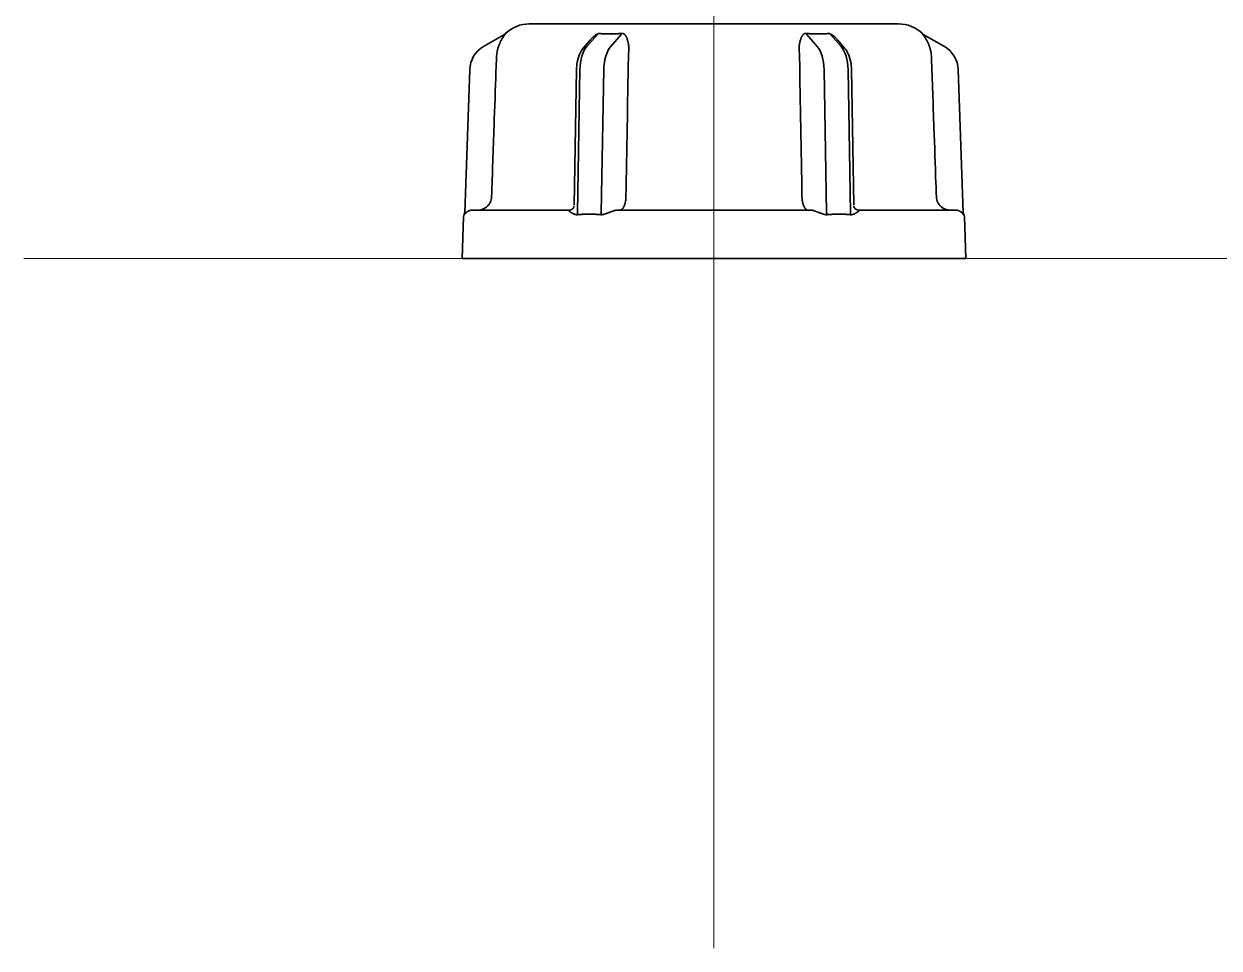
# Model space of a CAD drawing. Extents: x 5997 to 10491, y -672 to 3388.
# Drawn here: x 8604.7 to 8691.3, y 2312.1 to 2379.1 of the extents above; entities that cross this region are included whole.
import ezdxf

# ---------------------------------------------------------------- set-up
doc = ezdxf.new("R2010")
doc.units = 0
doc.header["$LTSCALE"] = 5
doc.layers.get('0').update_dxf_attribs({"linetype": 'CONTINUOUS', "lineweight": 0})
doc.layers.add('1', color=7, linetype='CONTINUOUS', true_color=0xffffff)

msp = doc.modelspace()

# ---------------------------------------------------------------- linework, layer by layer
at = {"color": 4}
for p, q in [((8654.673, 2412.126), (8654.673, 2312.126)), ((8604.673, 2362.126), (8704.673, 2362.126))]:
    msp.add_line(p, q, dxfattribs=at)
at = {"layer": '1', "color": 7, "linetype": 'Continuous', "lineweight": 35}
for p, q in [((8641.293, 2379.126), (8668.052, 2379.126)), ((8639.505, 2378.364), (8637.975, 2377.48)), ((8639.527, 2378.396), (8639.58, 2378.424)), ((8645.458, 2377.48), (8646.223, 2378.364)), ((8647.955, 2378.364), (8647.19, 2377.48)), ((8661.391, 2378.364), (8662.156, 2377.48)), ((8663.888, 2377.48), (8663.123, 2378.364)), ((8669.766, 2378.424), (8669.818, 2378.396)), ((8671.371, 2377.48), (8669.84, 2378.364)), ((8645.727, 2377.978), (8645.205, 2377.375)), ((8663.619, 2377.978), (8664.141, 2377.375)), ((8636.976, 2375.818), (8636.614, 2365.448)), ((8644.708, 2375.809), (8644.537, 2365.98)), ((8644.958, 2375.818), (8644.777, 2365.448)), ((8646.509, 2365.448), (8646.69, 2375.818)), ((8662.836, 2365.448), (8662.655, 2375.818)), ((8664.387, 2375.818), (8664.568, 2365.448)), ((8664.637, 2375.809), (8664.809, 2365.98)), ((8672.732, 2365.448), (8672.37, 2375.818)), ((8636.528, 2365.144), (8636.423, 2362.126)), ((8636.584, 2365.296), (8636.572, 2365.332)), ((8637.142, 2365.626), (8644.175, 2365.626)), ((8647.639, 2365.626), (8661.706, 2365.626)), ((8665.17, 2365.626), (8672.204, 2365.626)), ((8672.773, 2365.332), (8672.762, 2365.296)), ((8672.923, 2362.126), (8672.817, 2365.144)), ((8636.423, 2362.126), (8654.673, 2362.126)), ((8654.673, 2362.126), (8672.923, 2362.126))]:
    msp.add_line(p, q, dxfattribs=at)
for centre, radius, start, end in [((8641.293, 2376.626), 2.5, 90, 133.58391), ((8668.052, 2376.626), 2.5, 46.33055, 90), ((8638.975, 2375.748), 2, 120, 178), ((8670.371, 2375.748), 2, 2, 60), ((8637.028, 2365.126), 0.5, 155.77647, 178), ((8672.318, 2365.126), 0.5, 2, 24.23094)]:
    msp.add_arc(centre, radius, start, end, dxfattribs=at)
for centre, major_axis, ratio, start_param, end_param in [((8639.255, 2378.797), (0.25, -0.433), 0.982349, 0, 0.241128), ((8646.098, 2378.798), (-0.06, -0.497), 0.631469, 0.592654, 0.833485), ((8647.83, 2378.797), (0.05, -0.498), 0.350879, 0.480716, 0.72184), ((8670.09, 2378.797), (0.25, 0.433), 0.982349, 2.900465, 3.141593), ((8645.958, 2375.748), (0, -2), 0.5, 3.665191, 4.677482), ((8647.69, 2375.748), (0, 2), 0.5, 0.523599, 1.53589), ((8636.117, 2365.538), (0.5, -0.017), 1, 5.892448, 6.302148), ((8673.229, 2365.538), (-0.5, -0.017), 1, 6.264223, 6.674123)]:
    msp.add_ellipse(centre, major_axis=major_axis, ratio=ratio, start_param=start_param, end_param=end_param, dxfattribs=at)
at = {"layer": '1', "color": 7, "linetype": 'Continuous', "lineweight": 35, "extrusion": (0, 0, -1)}
for centre, major_axis, ratio, start_param, end_param in [((8661.516, 2378.797), (-0.05, -0.498), 0.350879, 0.480716, 0.72184), ((8663.248, 2378.798), (0.06, -0.497), 0.631469, 0.592654, 0.833485), ((8661.656, 2375.748), (0, 2), 0.5, 0.523599, 1.53589), ((8663.388, 2375.748), (0, -2), 0.5, 3.665191, 4.677482)]:
    msp.add_ellipse(centre, major_axis=major_axis, ratio=ratio, start_param=start_param, end_param=end_param, dxfattribs=at)
at = {"layer": '1', "color": 7, "linetype": 'Continuous', "lineweight": 35}
for points, knots in [([(8639.598, 2378.425), (8639.594, 2378.42), (8639.59, 2378.415), (8639.58, 2378.402), (8639.574, 2378.395), (8639.562, 2378.38), (8639.555, 2378.372), (8639.541, 2378.355), (8639.533, 2378.346), (8639.51, 2378.317), (8639.494, 2378.297), (8639.461, 2378.254), (8639.444, 2378.232), (8639.41, 2378.185), (8639.393, 2378.161), (8639.36, 2378.111), (8639.343, 2378.086), (8639.295, 2378.007), (8639.263, 2377.953), (8639.203, 2377.838), (8639.174, 2377.778), (8639.133, 2377.683), (8639.119, 2377.651), (8639.094, 2377.586), (8639.082, 2377.553), (8639.047, 2377.452), (8639.026, 2377.384), (8638.998, 2377.277), (8638.989, 2377.241), (8638.972, 2377.169), (8638.964, 2377.132), (8638.957, 2377.095)], [0, 0, 0, 0, 0.03125, 0.03125, 0.0625, 0.0625, 0.09375, 0.09375, 0.125, 0.125, 0.1875, 0.1875, 0.25, 0.25, 0.3125, 0.3125, 0.375, 0.375, 0.5, 0.5, 0.625, 0.625, 0.6875, 0.6875, 0.75, 0.75, 0.875, 0.875, 0.9375, 0.9375, 1, 1, 1, 1]), ([(8639.6, 2378.435), (8639.6, 2378.436), (8639.601, 2378.436), (8639.602, 2378.436), (8639.603, 2378.437), (8639.603, 2378.437), (8639.604, 2378.436), (8639.604, 2378.436), (8639.604, 2378.436), (8639.604, 2378.435), (8639.603, 2378.434), (8639.603, 2378.433), (8639.602, 2378.432), (8639.601, 2378.43), (8639.6, 2378.428), (8639.599, 2378.427), (8639.598, 2378.425), (8639.597, 2378.424)], [0, 0, 0, 0, 0.064705, 0.129409, 0.194181, 0.259085, 0.324187, 0.389554, 0.455249, 0.521337, 0.587879, 0.654936, 0.722569, 0.790837, 0.859794, 0.929498, 1, 1, 1, 1]), ([(8646.223, 2378.364), (8646.221, 2378.365), (8646.218, 2378.365), (8646.212, 2378.366), (8646.205, 2378.366), (8646.198, 2378.365), (8646.19, 2378.363), (8646.182, 2378.361), (8646.173, 2378.358), (8646.164, 2378.355), (8646.154, 2378.351), (8646.144, 2378.346), (8646.133, 2378.34), (8646.122, 2378.334), (8646.11, 2378.327), (8646.097, 2378.32), (8646.085, 2378.311), (8646.071, 2378.302), (8646.057, 2378.292), (8646.043, 2378.282), (8646.028, 2378.271), (8646.013, 2378.259), (8645.997, 2378.246), (8645.981, 2378.233), (8645.965, 2378.218), (8645.948, 2378.203), (8645.931, 2378.189), (8645.914, 2378.172), (8645.893, 2378.153), (8645.866, 2378.126), (8645.833, 2378.093), (8645.794, 2378.052), (8645.758, 2378.013), (8645.735, 2377.987), (8645.727, 2377.978)], [0, 0, 0, 0, 0.011196, 0.022245, 0.033363, 0.044763, 0.056639, 0.069167, 0.082495, 0.096747, 0.112024, 0.128408, 0.145965, 0.164751, 0.184809, 0.206175, 0.22888, 0.252949, 0.278402, 0.305258, 0.333531, 0.363235, 0.394381, 0.426978, 0.461034, 0.496558, 0.533556, 0.565127, 0.611078, 0.67141, 0.746123, 0.835219, 0.938696, 1, 1, 1, 1]), ([(8646.405, 2378.424), (8646.415, 2378.424), (8646.434, 2378.422), (8646.463, 2378.42), (8646.493, 2378.417), (8646.522, 2378.415), (8646.551, 2378.413), (8646.581, 2378.411), (8646.611, 2378.41), (8646.64, 2378.408), (8646.67, 2378.406), (8646.7, 2378.405), (8646.73, 2378.404), (8646.761, 2378.402), (8646.791, 2378.401), (8646.821, 2378.4), (8646.852, 2378.399), (8646.883, 2378.398), (8646.913, 2378.398), (8646.944, 2378.397), (8646.975, 2378.397), (8647.006, 2378.396), (8647.037, 2378.396), (8647.069, 2378.396), (8647.1, 2378.396), (8647.132, 2378.396), (8647.163, 2378.396), (8647.195, 2378.396), (8647.227, 2378.397), (8647.258, 2378.397), (8647.29, 2378.398), (8647.322, 2378.398), (8647.355, 2378.399), (8647.387, 2378.4), (8647.419, 2378.401), (8647.452, 2378.402), (8647.484, 2378.404), (8647.517, 2378.405), (8647.549, 2378.406), (8647.582, 2378.408), (8647.615, 2378.41), (8647.648, 2378.411), (8647.681, 2378.413), (8647.714, 2378.415), (8647.747, 2378.417), (8647.78, 2378.42), (8647.814, 2378.422), (8647.836, 2378.424), (8647.847, 2378.424)], [0, 0, 0, 0, 0.021779, 0.043552, 0.06532, 0.087084, 0.108843, 0.130598, 0.152348, 0.174095, 0.195838, 0.217578, 0.239315, 0.261049, 0.28278, 0.304509, 0.326236, 0.34796, 0.369683, 0.391405, 0.413126, 0.434845, 0.456564, 0.478282, 0.5, 0.521718, 0.543436, 0.565155, 0.586874, 0.608595, 0.630317, 0.65204, 0.673764, 0.695491, 0.71722, 0.738951, 0.760685, 0.782422, 0.804162, 0.825905, 0.847652, 0.869402, 0.891157, 0.912916, 0.93468, 0.956448, 0.978221, 1, 1, 1, 1]), ([(8647.983, 2378.435), (8647.986, 2378.436), (8647.991, 2378.436), (8647.999, 2378.436), (8648.007, 2378.437), (8648.014, 2378.437), (8648.022, 2378.436), (8648.03, 2378.436), (8648.037, 2378.436), (8648.045, 2378.435), (8648.052, 2378.434), (8648.059, 2378.433), (8648.067, 2378.432), (8648.074, 2378.43), (8648.081, 2378.428), (8648.088, 2378.427), (8648.093, 2378.425), (8648.095, 2378.424)], [0, 0, 0, 0, 0.064703, 0.129406, 0.194175, 0.259078, 0.32418, 0.389546, 0.455241, 0.521329, 0.587871, 0.654929, 0.722563, 0.790832, 0.859791, 0.929496, 1, 1, 1, 1]), ([(8648.095, 2378.424), (8648.097, 2378.424), (8648.101, 2378.422), (8648.108, 2378.42), (8648.114, 2378.418), (8648.12, 2378.415), (8648.126, 2378.412), (8648.132, 2378.409), (8648.138, 2378.406), (8648.145, 2378.402), (8648.151, 2378.398), (8648.157, 2378.394), (8648.163, 2378.39), (8648.169, 2378.386), (8648.175, 2378.381), (8648.181, 2378.376), (8648.187, 2378.371), (8648.194, 2378.366), (8648.2, 2378.36), (8648.206, 2378.354), (8648.212, 2378.348), (8648.218, 2378.342), (8648.224, 2378.335), (8648.237, 2378.321), (8648.255, 2378.299), (8648.277, 2378.268), (8648.298, 2378.234), (8648.322, 2378.189), (8648.349, 2378.13), (8648.377, 2378.055), (8648.405, 2377.971), (8648.424, 2377.899), (8648.438, 2377.845), (8648.446, 2377.812), (8648.454, 2377.778), (8648.461, 2377.745), (8648.467, 2377.711), (8648.473, 2377.677), (8648.479, 2377.643), (8648.484, 2377.609), (8648.488, 2377.575), (8648.492, 2377.541), (8648.496, 2377.507), (8648.499, 2377.472), (8648.501, 2377.438), (8648.503, 2377.404), (8648.504, 2377.369), (8648.505, 2377.335), (8648.505, 2377.301), (8648.505, 2377.266), (8648.504, 2377.232), (8648.503, 2377.198), (8648.501, 2377.163), (8648.498, 2377.129), (8648.496, 2377.106), (8648.495, 2377.095)], [0, 0, 0, 0, 0.004712, 0.009534, 0.014468, 0.019518, 0.02469, 0.029985, 0.035407, 0.04096, 0.046646, 0.052467, 0.058427, 0.064527, 0.070769, 0.077156, 0.083689, 0.09037, 0.0972, 0.104182, 0.111317, 0.118606, 0.126049, 0.13365, 0.16436, 0.195902, 0.228345, 0.261749, 0.318602, 0.379208, 0.44371, 0.512228, 0.53576, 0.559032, 0.582049, 0.604817, 0.627343, 0.649632, 0.671691, 0.693528, 0.715149, 0.736562, 0.757775, 0.778796, 0.799634, 0.820297, 0.840795, 0.861137, 0.881332, 0.901391, 0.921323, 0.94114, 0.960851, 0.980467, 1, 1, 1, 1]), ([(8661.251, 2378.424), (8661.248, 2378.424), (8661.244, 2378.422), (8661.238, 2378.42), (8661.232, 2378.418), (8661.226, 2378.415), (8661.22, 2378.412), (8661.213, 2378.409), (8661.207, 2378.406), (8661.201, 2378.402), (8661.195, 2378.398), (8661.189, 2378.394), (8661.183, 2378.39), (8661.177, 2378.386), (8661.171, 2378.381), (8661.164, 2378.376), (8661.158, 2378.371), (8661.152, 2378.366), (8661.146, 2378.36), (8661.14, 2378.354), (8661.134, 2378.348), (8661.128, 2378.342), (8661.121, 2378.335), (8661.109, 2378.321), (8661.091, 2378.299), (8661.069, 2378.268), (8661.048, 2378.234), (8661.023, 2378.189), (8660.997, 2378.13), (8660.968, 2378.055), (8660.941, 2377.971), (8660.921, 2377.899), (8660.907, 2377.845), (8660.899, 2377.812), (8660.892, 2377.778), (8660.885, 2377.745), (8660.878, 2377.711), (8660.872, 2377.677), (8660.867, 2377.643), (8660.862, 2377.609), (8660.857, 2377.575), (8660.853, 2377.541), (8660.85, 2377.507), (8660.847, 2377.472), (8660.845, 2377.438), (8660.843, 2377.404), (8660.841, 2377.369), (8660.841, 2377.335), (8660.84, 2377.301), (8660.841, 2377.266), (8660.842, 2377.232), (8660.843, 2377.198), (8660.845, 2377.163), (8660.848, 2377.129), (8660.85, 2377.106), (8660.851, 2377.095)], [0, 0, 0, 0, 0.004712, 0.009534, 0.014468, 0.019518, 0.02469, 0.029985, 0.035407, 0.04096, 0.046646, 0.052467, 0.058427, 0.064527, 0.070769, 0.077156, 0.083689, 0.09037, 0.0972, 0.104182, 0.111317, 0.118606, 0.126049, 0.13365, 0.16436, 0.195902, 0.228345, 0.261749, 0.318602, 0.379208, 0.44371, 0.512228, 0.53576, 0.559032, 0.582049, 0.604817, 0.627343, 0.649632, 0.671691, 0.693528, 0.715149, 0.736562, 0.757775, 0.778796, 0.799634, 0.820297, 0.840795, 0.861137, 0.881332, 0.901391, 0.921323, 0.94114, 0.960851, 0.980467, 1, 1, 1, 1]), ([(8661.363, 2378.435), (8661.36, 2378.436), (8661.355, 2378.436), (8661.347, 2378.436), (8661.339, 2378.437), (8661.331, 2378.437), (8661.324, 2378.436), (8661.316, 2378.436), (8661.309, 2378.436), (8661.301, 2378.435), (8661.294, 2378.434), (8661.286, 2378.433), (8661.279, 2378.432), (8661.272, 2378.43), (8661.265, 2378.428), (8661.258, 2378.427), (8661.253, 2378.425), (8661.251, 2378.424)], [0, 0, 0, 0, 0.064703, 0.129406, 0.194175, 0.259078, 0.32418, 0.389546, 0.455241, 0.521329, 0.587871, 0.654929, 0.722563, 0.790832, 0.859791, 0.929496, 1, 1, 1, 1]), ([(8662.94, 2378.424), (8662.931, 2378.424), (8662.911, 2378.422), (8662.882, 2378.42), (8662.853, 2378.417), (8662.824, 2378.415), (8662.794, 2378.413), (8662.765, 2378.411), (8662.735, 2378.41), (8662.705, 2378.408), (8662.675, 2378.406), (8662.645, 2378.405), (8662.615, 2378.404), (8662.585, 2378.402), (8662.555, 2378.401), (8662.524, 2378.4), (8662.494, 2378.399), (8662.463, 2378.398), (8662.432, 2378.398), (8662.401, 2378.397), (8662.37, 2378.397), (8662.339, 2378.396), (8662.308, 2378.396), (8662.277, 2378.396), (8662.246, 2378.396), (8662.214, 2378.396), (8662.183, 2378.396), (8662.151, 2378.396), (8662.119, 2378.397), (8662.087, 2378.397), (8662.055, 2378.398), (8662.023, 2378.398), (8661.991, 2378.399), (8661.959, 2378.4), (8661.927, 2378.401), (8661.894, 2378.402), (8661.862, 2378.404), (8661.829, 2378.405), (8661.796, 2378.406), (8661.764, 2378.408), (8661.731, 2378.41), (8661.698, 2378.411), (8661.665, 2378.413), (8661.632, 2378.415), (8661.599, 2378.417), (8661.565, 2378.42), (8661.532, 2378.422), (8661.51, 2378.424), (8661.498, 2378.424)], [0, 0, 0, 0, 0.021779, 0.043552, 0.06532, 0.087084, 0.108843, 0.130598, 0.152348, 0.174095, 0.195838, 0.217578, 0.239315, 0.261049, 0.28278, 0.304509, 0.326236, 0.34796, 0.369683, 0.391405, 0.413126, 0.434845, 0.456564, 0.478282, 0.5, 0.521718, 0.543436, 0.565155, 0.586874, 0.608595, 0.630317, 0.65204, 0.673764, 0.695491, 0.71722, 0.738951, 0.760685, 0.782422, 0.804162, 0.825905, 0.847652, 0.869402, 0.891157, 0.912916, 0.93468, 0.956448, 0.978221, 1, 1, 1, 1]), ([(8663.123, 2378.364), (8663.124, 2378.365), (8663.128, 2378.365), (8663.134, 2378.366), (8663.141, 2378.366), (8663.148, 2378.365), (8663.155, 2378.363), (8663.164, 2378.361), (8663.172, 2378.358), (8663.182, 2378.355), (8663.192, 2378.351), (8663.202, 2378.346), (8663.213, 2378.34), (8663.224, 2378.334), (8663.236, 2378.327), (8663.248, 2378.32), (8663.261, 2378.311), (8663.275, 2378.302), (8663.288, 2378.292), (8663.303, 2378.282), (8663.317, 2378.271), (8663.333, 2378.259), (8663.348, 2378.246), (8663.364, 2378.233), (8663.381, 2378.218), (8663.398, 2378.203), (8663.414, 2378.189), (8663.432, 2378.172), (8663.453, 2378.153), (8663.48, 2378.126), (8663.513, 2378.093), (8663.552, 2378.052), (8663.588, 2378.013), (8663.61, 2377.987), (8663.619, 2377.978)], [0, 0, 0, 0, 0.011196, 0.022245, 0.033363, 0.044763, 0.056639, 0.069167, 0.082495, 0.096747, 0.112024, 0.128408, 0.145965, 0.164751, 0.184809, 0.206175, 0.22888, 0.252949, 0.278402, 0.305258, 0.333531, 0.363235, 0.394381, 0.426978, 0.461034, 0.496558, 0.533556, 0.565127, 0.611078, 0.67141, 0.746123, 0.835219, 0.938696, 1, 1, 1, 1]), ([(8669.747, 2378.426), (8669.744, 2378.431), (8669.742, 2378.434), (8669.741, 2378.436), (8669.742, 2378.437), (8669.743, 2378.437), (8669.744, 2378.436), (8669.746, 2378.435)], [0, 0, 0, 0, 0.5, 0.5, 0.75, 0.75, 1, 1, 1, 1]), ([(8670.389, 2377.095), (8670.388, 2377.101), (8670.385, 2377.112), (8670.382, 2377.13), (8670.378, 2377.147), (8670.374, 2377.164), (8670.371, 2377.182), (8670.367, 2377.199), (8670.363, 2377.216), (8670.359, 2377.234), (8670.354, 2377.251), (8670.35, 2377.268), (8670.346, 2377.286), (8670.341, 2377.303), (8670.337, 2377.32), (8670.332, 2377.337), (8670.327, 2377.355), (8670.322, 2377.372), (8670.317, 2377.389), (8670.312, 2377.406), (8670.307, 2377.424), (8670.301, 2377.441), (8670.296, 2377.458), (8670.29, 2377.475), (8670.284, 2377.492), (8670.279, 2377.509), (8670.273, 2377.526), (8670.267, 2377.543), (8670.26, 2377.561), (8670.254, 2377.578), (8670.248, 2377.595), (8670.241, 2377.611), (8670.235, 2377.628), (8670.228, 2377.645), (8670.221, 2377.662), (8670.214, 2377.679), (8670.207, 2377.696), (8670.2, 2377.713), (8670.193, 2377.729), (8670.185, 2377.746), (8670.178, 2377.763), (8670.17, 2377.779), (8670.162, 2377.796), (8670.155, 2377.812), (8670.147, 2377.829), (8670.138, 2377.845), (8670.13, 2377.862), (8670.109, 2377.902), (8670.075, 2377.965), (8670.027, 2378.048), (8669.978, 2378.125), (8669.94, 2378.18), (8669.913, 2378.216), (8669.899, 2378.235), (8669.886, 2378.253), (8669.873, 2378.27), (8669.86, 2378.286), (8669.848, 2378.302), (8669.837, 2378.316), (8669.826, 2378.33), (8669.816, 2378.342), (8669.806, 2378.354), (8669.797, 2378.365), (8669.788, 2378.375), (8669.781, 2378.385), (8669.774, 2378.393), (8669.767, 2378.401), (8669.761, 2378.408), (8669.756, 2378.414), (8669.752, 2378.42), (8669.75, 2378.423), (8669.749, 2378.424)], [0, 0, 0, 0, 0.009877, 0.019767, 0.029672, 0.039593, 0.049532, 0.059489, 0.069466, 0.079465, 0.089487, 0.099532, 0.109604, 0.119701, 0.129827, 0.139983, 0.150168, 0.160386, 0.170636, 0.180921, 0.191241, 0.201598, 0.211992, 0.222425, 0.232899, 0.243413, 0.253969, 0.264569, 0.275213, 0.285903, 0.296638, 0.307422, 0.318253, 0.329134, 0.340065, 0.351048, 0.362082, 0.373169, 0.384311, 0.395507, 0.406758, 0.418066, 0.429432, 0.440855, 0.452337, 0.463878, 0.475479, 0.487142, 0.550852, 0.613762, 0.67598, 0.737614, 0.755418, 0.772724, 0.789538, 0.805867, 0.821719, 0.837101, 0.852024, 0.866497, 0.88053, 0.894136, 0.907328, 0.92012, 0.932528, 0.94457, 0.956263, 0.96763, 0.978691, 0.989473, 1, 1, 1, 1]), ([(8645.205, 2377.375), (8645.115, 2377.267), (8644.923, 2376.974), (8644.754, 2376.424), (8644.712, 2375.999), (8644.708, 2375.809)], [0, 0, 0, 0, 0.282047, 0.696349, 1, 1, 1, 1]), ([(8664.141, 2377.375), (8664.231, 2377.267), (8664.423, 2376.974), (8664.592, 2376.424), (8664.634, 2375.999), (8664.637, 2375.809)], [0, 0, 0, 0, 0.282047, 0.696349, 1, 1, 1, 1]), ([(8638.914, 2376.713), (8638.902, 2376.38), (8638.89, 2376.047), (8638.832, 2374.381), (8638.785, 2373.049), (8638.678, 2370.008), (8638.618, 2368.3), (8638.558, 2366.591)], [0, 0, 0, 0, 0.098732, 0.098732, 0.493661, 0.493661, 1, 1, 1, 1]), ([(8670.788, 2366.591), (8670.776, 2366.924), (8670.764, 2367.257), (8670.706, 2368.923), (8670.659, 2370.256), (8670.552, 2373.297), (8670.492, 2375.005), (8670.432, 2376.713)], [0, 0, 0, 0, 0.098732, 0.098732, 0.493661, 0.493661, 1, 1, 1, 1]), ([(8638.558, 2366.591), (8638.557, 2366.559), (8638.554, 2366.527), (8638.548, 2366.479), (8638.545, 2366.463), (8638.539, 2366.431), (8638.536, 2366.416), (8638.518, 2366.337), (8638.498, 2366.277), (8638.459, 2366.189), (8638.444, 2366.161), (8638.42, 2366.119), (8638.412, 2366.105), (8638.395, 2366.078), (8638.386, 2366.064), (8638.34, 2365.999), (8638.299, 2365.951), (8638.241, 2365.895), (8638.229, 2365.884), (8638.205, 2365.863), (8638.193, 2365.853), (8638.155, 2365.823), (8638.129, 2365.804), (8638.049, 2365.752), (8637.992, 2365.723), (8637.903, 2365.687), (8637.873, 2365.676), (8637.811, 2365.658), (8637.78, 2365.65), (8637.686, 2365.632), (8637.623, 2365.626), (8637.559, 2365.626)], [0, 0, 0, 0, 0.0625, 0.0625, 0.09375, 0.09375, 0.125, 0.125, 0.25, 0.25, 0.3125, 0.3125, 0.34375, 0.34375, 0.375, 0.375, 0.5, 0.5, 0.53125, 0.53125, 0.5625, 0.5625, 0.625, 0.625, 0.75, 0.75, 0.8125, 0.8125, 0.875, 0.875, 1, 1, 1, 1]), ([(8644.541, 2365.917), (8644.535, 2365.884), (8644.511, 2365.818), (8644.462, 2365.735), (8644.414, 2365.7), (8644.401, 2365.692)], [0, 0, 0, 0, 0.407874, 0.854533, 1, 1, 1, 1]), ([(8648.296, 2366.591), (8648.296, 2366.589), (8648.296, 2366.583), (8648.295, 2366.575), (8648.295, 2366.567), (8648.295, 2366.559), (8648.295, 2366.551), (8648.294, 2366.542), (8648.294, 2366.534), (8648.294, 2366.526), (8648.293, 2366.517), (8648.293, 2366.509), (8648.292, 2366.501), (8648.292, 2366.492), (8648.291, 2366.483), (8648.291, 2366.475), (8648.29, 2366.466), (8648.289, 2366.457), (8648.289, 2366.449), (8648.288, 2366.44), (8648.287, 2366.431), (8648.286, 2366.422), (8648.285, 2366.413), (8648.284, 2366.404), (8648.283, 2366.395), (8648.282, 2366.386), (8648.281, 2366.377), (8648.28, 2366.368), (8648.279, 2366.359), (8648.278, 2366.35), (8648.277, 2366.341), (8648.275, 2366.332), (8648.274, 2366.322), (8648.273, 2366.313), (8648.271, 2366.304), (8648.27, 2366.295), (8648.268, 2366.285), (8648.267, 2366.276), (8648.265, 2366.267), (8648.263, 2366.257), (8648.262, 2366.248), (8648.26, 2366.238), (8648.258, 2366.229), (8648.256, 2366.22), (8648.254, 2366.21), (8648.252, 2366.201), (8648.25, 2366.191), (8648.248, 2366.182), (8648.246, 2366.173), (8648.244, 2366.163), (8648.242, 2366.154), (8648.239, 2366.144), (8648.237, 2366.135), (8648.234, 2366.125), (8648.232, 2366.116), (8648.229, 2366.107), (8648.227, 2366.097), (8648.224, 2366.088), (8648.221, 2366.079), (8648.219, 2366.069), (8648.216, 2366.06), (8648.213, 2366.051), (8648.21, 2366.042), (8648.207, 2366.032), (8648.204, 2366.023), (8648.201, 2366.014), (8648.198, 2366.005), (8648.194, 2365.996), (8648.191, 2365.987), (8648.188, 2365.978), (8648.184, 2365.969), (8648.181, 2365.96), (8648.177, 2365.951), (8648.174, 2365.943), (8648.17, 2365.934), (8648.166, 2365.925), (8648.162, 2365.917), (8648.158, 2365.908), (8648.154, 2365.9), (8648.15, 2365.891), (8648.146, 2365.883), (8648.142, 2365.875), (8648.138, 2365.867), (8648.134, 2365.858), (8648.129, 2365.85), (8648.125, 2365.843), (8648.121, 2365.835), (8648.116, 2365.827), (8648.112, 2365.819), (8648.107, 2365.812), (8648.102, 2365.805), (8648.098, 2365.797), (8648.093, 2365.79), (8648.088, 2365.783), (8648.083, 2365.776), (8648.078, 2365.769), (8648.073, 2365.762), (8648.068, 2365.756), (8648.062, 2365.749), (8648.057, 2365.743), (8648.052, 2365.737), (8648.047, 2365.731), (8648.041, 2365.725), (8648.036, 2365.719), (8648.03, 2365.713), (8648.025, 2365.708), (8648.019, 2365.702), (8648.013, 2365.697), (8648.007, 2365.692), (8648.002, 2365.687), (8647.996, 2365.682), (8647.99, 2365.678), (8647.984, 2365.673), (8647.978, 2365.669), (8647.972, 2365.665), (8647.966, 2365.661), (8647.959, 2365.658), (8647.953, 2365.654), (8647.947, 2365.651), (8647.941, 2365.648), (8647.934, 2365.645), (8647.928, 2365.642), (8647.921, 2365.64), (8647.915, 2365.637), (8647.908, 2365.635), (8647.902, 2365.633), (8647.895, 2365.632), (8647.888, 2365.63), (8647.882, 2365.629), (8647.875, 2365.628), (8647.868, 2365.627), (8647.861, 2365.627), (8647.855, 2365.626), (8647.85, 2365.626), (8647.848, 2365.626)], [0, 0, 0, 0, 0.005202, 0.01044, 0.015714, 0.021025, 0.026371, 0.031754, 0.037173, 0.042628, 0.048119, 0.053646, 0.05921, 0.06481, 0.070446, 0.076118, 0.081826, 0.087571, 0.093352, 0.099169, 0.105022, 0.110911, 0.116837, 0.122798, 0.128796, 0.134831, 0.140901, 0.147008, 0.15315, 0.159329, 0.165545, 0.171796, 0.178084, 0.184408, 0.190768, 0.197164, 0.203597, 0.210066, 0.216571, 0.223112, 0.22969, 0.236304, 0.242954, 0.24964, 0.256363, 0.263122, 0.269917, 0.276748, 0.283615, 0.290519, 0.297459, 0.304436, 0.311448, 0.318497, 0.325582, 0.332703, 0.339861, 0.347055, 0.354285, 0.361551, 0.368854, 0.376193, 0.383568, 0.39098, 0.398428, 0.405912, 0.413432, 0.420988, 0.428581, 0.43621, 0.443876, 0.451578, 0.459316, 0.46709, 0.474901, 0.482747, 0.490631, 0.49855, 0.506506, 0.514498, 0.522526, 0.530591, 0.538692, 0.546829, 0.555002, 0.563212, 0.571458, 0.579741, 0.58806, 0.596415, 0.604806, 0.613234, 0.621698, 0.630198, 0.638734, 0.647307, 0.655917, 0.664562, 0.673244, 0.681962, 0.690717, 0.699507, 0.708335, 0.717198, 0.726098, 0.735034, 0.744006, 0.753015, 0.76206, 0.771142, 0.78026, 0.789414, 0.798604, 0.807831, 0.817094, 0.826394, 0.835729, 0.845102, 0.85451, 0.863955, 0.873436, 0.882954, 0.892508, 0.902098, 0.911724, 0.921387, 0.931087, 0.940822, 0.950594, 0.960403, 0.970248, 0.980129, 0.990046, 1, 1, 1, 1]), ([(8661.05, 2366.591), (8661.05, 2366.589), (8661.05, 2366.583), (8661.05, 2366.575), (8661.051, 2366.567), (8661.051, 2366.559), (8661.051, 2366.551), (8661.051, 2366.542), (8661.052, 2366.534), (8661.052, 2366.526), (8661.052, 2366.517), (8661.053, 2366.509), (8661.053, 2366.501), (8661.054, 2366.492), (8661.054, 2366.483), (8661.055, 2366.475), (8661.056, 2366.466), (8661.056, 2366.457), (8661.057, 2366.449), (8661.058, 2366.44), (8661.059, 2366.431), (8661.059, 2366.422), (8661.06, 2366.413), (8661.061, 2366.404), (8661.062, 2366.395), (8661.063, 2366.386), (8661.064, 2366.377), (8661.065, 2366.368), (8661.067, 2366.359), (8661.068, 2366.35), (8661.069, 2366.341), (8661.07, 2366.332), (8661.072, 2366.322), (8661.073, 2366.313), (8661.074, 2366.304), (8661.076, 2366.295), (8661.077, 2366.285), (8661.079, 2366.276), (8661.081, 2366.267), (8661.082, 2366.257), (8661.084, 2366.248), (8661.086, 2366.238), (8661.088, 2366.229), (8661.089, 2366.22), (8661.091, 2366.21), (8661.093, 2366.201), (8661.095, 2366.191), (8661.097, 2366.182), (8661.1, 2366.173), (8661.102, 2366.163), (8661.104, 2366.154), (8661.106, 2366.144), (8661.109, 2366.135), (8661.111, 2366.125), (8661.114, 2366.116), (8661.116, 2366.107), (8661.119, 2366.097), (8661.121, 2366.088), (8661.124, 2366.079), (8661.127, 2366.069), (8661.13, 2366.06), (8661.133, 2366.051), (8661.136, 2366.042), (8661.139, 2366.032), (8661.142, 2366.023), (8661.145, 2366.014), (8661.148, 2366.005), (8661.151, 2365.996), (8661.155, 2365.987), (8661.158, 2365.978), (8661.161, 2365.969), (8661.165, 2365.96), (8661.169, 2365.951), (8661.172, 2365.943), (8661.176, 2365.934), (8661.18, 2365.925), (8661.183, 2365.917), (8661.187, 2365.908), (8661.191, 2365.9), (8661.195, 2365.891), (8661.199, 2365.883), (8661.203, 2365.875), (8661.208, 2365.867), (8661.212, 2365.858), (8661.216, 2365.85), (8661.221, 2365.843), (8661.225, 2365.835), (8661.23, 2365.827), (8661.234, 2365.819), (8661.239, 2365.812), (8661.243, 2365.805), (8661.248, 2365.797), (8661.253, 2365.79), (8661.258, 2365.783), (8661.263, 2365.776), (8661.268, 2365.769), (8661.273, 2365.762), (8661.278, 2365.756), (8661.283, 2365.749), (8661.288, 2365.743), (8661.294, 2365.737), (8661.299, 2365.731), (8661.305, 2365.725), (8661.31, 2365.719), (8661.316, 2365.713), (8661.321, 2365.708), (8661.327, 2365.702), (8661.332, 2365.697), (8661.338, 2365.692), (8661.344, 2365.687), (8661.35, 2365.682), (8661.356, 2365.678), (8661.362, 2365.673), (8661.368, 2365.669), (8661.374, 2365.665), (8661.38, 2365.661), (8661.386, 2365.658), (8661.392, 2365.654), (8661.399, 2365.651), (8661.405, 2365.648), (8661.411, 2365.645), (8661.418, 2365.642), (8661.424, 2365.64), (8661.431, 2365.637), (8661.437, 2365.635), (8661.444, 2365.633), (8661.451, 2365.632), (8661.457, 2365.63), (8661.464, 2365.629), (8661.471, 2365.628), (8661.477, 2365.627), (8661.484, 2365.627), (8661.491, 2365.626), (8661.496, 2365.626), (8661.498, 2365.626)], [0, 0, 0, 0, 0.005202, 0.01044, 0.015714, 0.021025, 0.026371, 0.031754, 0.037173, 0.042628, 0.048119, 0.053646, 0.05921, 0.06481, 0.070446, 0.076118, 0.081826, 0.087571, 0.093352, 0.099169, 0.105022, 0.110911, 0.116837, 0.122798, 0.128796, 0.134831, 0.140901, 0.147008, 0.15315, 0.159329, 0.165545, 0.171796, 0.178084, 0.184408, 0.190768, 0.197164, 0.203597, 0.210066, 0.216571, 0.223112, 0.22969, 0.236304, 0.242954, 0.24964, 0.256363, 0.263122, 0.269917, 0.276748, 0.283615, 0.290519, 0.297459, 0.304436, 0.311448, 0.318497, 0.325582, 0.332703, 0.339861, 0.347055, 0.354285, 0.361551, 0.368854, 0.376193, 0.383568, 0.39098, 0.398428, 0.405912, 0.413432, 0.420988, 0.428581, 0.43621, 0.443876, 0.451578, 0.459316, 0.46709, 0.474901, 0.482747, 0.490631, 0.49855, 0.506506, 0.514498, 0.522526, 0.530591, 0.538692, 0.546829, 0.555002, 0.563212, 0.571458, 0.579741, 0.58806, 0.596415, 0.604806, 0.613234, 0.621698, 0.630198, 0.638734, 0.647307, 0.655917, 0.664562, 0.673244, 0.681962, 0.690717, 0.699507, 0.708335, 0.717198, 0.726098, 0.735034, 0.744006, 0.753015, 0.76206, 0.771142, 0.78026, 0.789414, 0.798604, 0.807831, 0.817094, 0.826394, 0.835729, 0.845102, 0.85451, 0.863955, 0.873436, 0.882954, 0.892508, 0.902098, 0.911724, 0.921387, 0.931087, 0.940822, 0.950594, 0.960403, 0.970248, 0.980129, 0.990046, 1, 1, 1, 1]), ([(8664.805, 2365.917), (8664.811, 2365.884), (8664.834, 2365.818), (8664.884, 2365.735), (8664.932, 2365.7), (8664.944, 2365.692)], [0, 0, 0, 0, 0.407874, 0.854533, 1, 1, 1, 1]), ([(8671.787, 2365.626), (8671.771, 2365.626), (8671.755, 2365.627), (8671.723, 2365.628), (8671.707, 2365.629), (8671.659, 2365.634), (8671.627, 2365.638), (8671.534, 2365.657), (8671.473, 2365.675), (8671.398, 2365.705), (8671.383, 2365.711), (8671.354, 2365.725), (8671.311, 2365.746), (8671.242, 2365.786), (8671.191, 2365.823), (8671.153, 2365.853), (8671.141, 2365.863), (8671.117, 2365.884), (8671.105, 2365.895), (8671.07, 2365.928), (8671.048, 2365.952), (8671.017, 2365.988), (8671.007, 2366.001), (8670.987, 2366.026), (8670.977, 2366.039), (8670.931, 2366.105), (8670.9, 2366.161), (8670.861, 2366.248), (8670.849, 2366.277), (8670.834, 2366.323), (8670.829, 2366.339), (8670.821, 2366.37), (8670.817, 2366.385), (8670.798, 2366.463), (8670.79, 2366.527), (8670.788, 2366.591)], [0, 0, 0, 0, 0.03125, 0.03125, 0.0625, 0.0625, 0.125, 0.125, 0.25, 0.25, 0.28125, 0.28125, 0.3125, 0.375, 0.4375, 0.4375, 0.46875, 0.46875, 0.5, 0.5, 0.5625, 0.5625, 0.59375, 0.59375, 0.625, 0.625, 0.75, 0.75, 0.8125, 0.8125, 0.84375, 0.84375, 0.875, 0.875, 1, 1, 1, 1]), ([(8637.142, 2365.626), (8637.128, 2365.626), (8637.114, 2365.626), (8637.088, 2365.624), (8637.075, 2365.622), (8637.05, 2365.618), (8637.038, 2365.616), (8637.014, 2365.611), (8637.003, 2365.608), (8636.97, 2365.599), (8636.949, 2365.592), (8636.92, 2365.581), (8636.911, 2365.577), (8636.893, 2365.569), (8636.884, 2365.565), (8636.859, 2365.552), (8636.843, 2365.544), (8636.813, 2365.526), (8636.799, 2365.516), (8636.773, 2365.498), (8636.761, 2365.488), (8636.737, 2365.469), (8636.726, 2365.459), (8636.695, 2365.43), (8636.678, 2365.411), (8636.647, 2365.374), (8636.633, 2365.356), (8636.617, 2365.332), (8636.612, 2365.325), (8636.603, 2365.312), (8636.599, 2365.306), (8636.592, 2365.298), (8636.59, 2365.295), (8636.586, 2365.293), (8636.584, 2365.293), (8636.584, 2365.296)], [0, 0, 0, 0, 0.03125, 0.03125, 0.0625, 0.0625, 0.09375, 0.09375, 0.125, 0.125, 0.1875, 0.1875, 0.21875, 0.21875, 0.25, 0.25, 0.3125, 0.3125, 0.375, 0.375, 0.4375, 0.4375, 0.5, 0.5, 0.625, 0.625, 0.75, 0.75, 0.8125, 0.8125, 0.875, 0.875, 0.9375, 0.9375, 1, 1, 1, 1]), ([(8644.273, 2365.486), (8644.27, 2365.488), (8644.264, 2365.493), (8644.255, 2365.499), (8644.247, 2365.506), (8644.238, 2365.512), (8644.231, 2365.518), (8644.223, 2365.524), (8644.216, 2365.53), (8644.209, 2365.536), (8644.203, 2365.541), (8644.197, 2365.547), (8644.192, 2365.552), (8644.186, 2365.557), (8644.181, 2365.562), (8644.177, 2365.566), (8644.173, 2365.571), (8644.169, 2365.575), (8644.166, 2365.579), (8644.162, 2365.583), (8644.16, 2365.587), (8644.157, 2365.591), (8644.155, 2365.594), (8644.153, 2365.598), (8644.152, 2365.601), (8644.151, 2365.604), (8644.15, 2365.606), (8644.149, 2365.609), (8644.149, 2365.611), (8644.149, 2365.613), (8644.15, 2365.615), (8644.151, 2365.617), (8644.152, 2365.619), (8644.153, 2365.621), (8644.155, 2365.622), (8644.157, 2365.623), (8644.159, 2365.624), (8644.162, 2365.625), (8644.165, 2365.625), (8644.168, 2365.626), (8644.171, 2365.626), (8644.174, 2365.626), (8644.175, 2365.626)], [0, 0, 0, 0, 0.035073, 0.069552, 0.103441, 0.136743, 0.169461, 0.201601, 0.233165, 0.264159, 0.294588, 0.324455, 0.353767, 0.382529, 0.410747, 0.438426, 0.465574, 0.492197, 0.518301, 0.543896, 0.568988, 0.593586, 0.6177, 0.641338, 0.66451, 0.687227, 0.7095, 0.731341, 0.752762, 0.773776, 0.794397, 0.81464, 0.834519, 0.854051, 0.873253, 0.892142, 0.910736, 0.929056, 0.947121, 0.964952, 0.982571, 1, 1, 1, 1]), ([(8644.175, 2365.626), (8644.175, 2365.626), (8644.176, 2365.626), (8644.178, 2365.626), (8644.18, 2365.626), (8644.182, 2365.626), (8644.185, 2365.626), (8644.189, 2365.626), (8644.193, 2365.627), (8644.198, 2365.627), (8644.204, 2365.627), (8644.21, 2365.628), (8644.217, 2365.628), (8644.224, 2365.629), (8644.232, 2365.631), (8644.24, 2365.632), (8644.249, 2365.634), (8644.259, 2365.636), (8644.269, 2365.638), (8644.279, 2365.641), (8644.29, 2365.644), (8644.302, 2365.648), (8644.314, 2365.653), (8644.326, 2365.658), (8644.339, 2365.664), (8644.352, 2365.67), (8644.366, 2365.678), (8644.38, 2365.686), (8644.394, 2365.695), (8644.408, 2365.705), (8644.423, 2365.717), (8644.437, 2365.729), (8644.452, 2365.742), (8644.466, 2365.757), (8644.475, 2365.767), (8644.48, 2365.773)], [0, 0, 0, 0, 0.002611, 0.00694, 0.012997, 0.020783, 0.0303, 0.041547, 0.054527, 0.069238, 0.085681, 0.103857, 0.123764, 0.145404, 0.168776, 0.19388, 0.220716, 0.249285, 0.279587, 0.31162, 0.345386, 0.380884, 0.418115, 0.457078, 0.497773, 0.540201, 0.58436, 0.630253, 0.677877, 0.727234, 0.778323, 0.831144, 0.885697, 0.941982, 1, 1, 1, 1]), ([(8644.784, 2365.296), (8644.781, 2365.295), (8644.775, 2365.295), (8644.766, 2365.294), (8644.756, 2365.294), (8644.747, 2365.294), (8644.738, 2365.294), (8644.728, 2365.294), (8644.719, 2365.294), (8644.709, 2365.295), (8644.7, 2365.296), (8644.69, 2365.297), (8644.68, 2365.298), (8644.67, 2365.3), (8644.66, 2365.301), (8644.65, 2365.303), (8644.641, 2365.305), (8644.63, 2365.308), (8644.62, 2365.31), (8644.61, 2365.313), (8644.6, 2365.316), (8644.59, 2365.319), (8644.58, 2365.322), (8644.57, 2365.325), (8644.559, 2365.329), (8644.549, 2365.333), (8644.539, 2365.337), (8644.528, 2365.341), (8644.518, 2365.345), (8644.508, 2365.35), (8644.497, 2365.355), (8644.487, 2365.36), (8644.472, 2365.367), (8644.453, 2365.376), (8644.43, 2365.388), (8644.408, 2365.4), (8644.387, 2365.412), (8644.366, 2365.425), (8644.346, 2365.437), (8644.327, 2365.449), (8644.308, 2365.462), (8644.29, 2365.474), (8644.279, 2365.482), (8644.273, 2365.486)], [0, 0, 0, 0, 0.014414, 0.028974, 0.043684, 0.058551, 0.073581, 0.088779, 0.104152, 0.119704, 0.13544, 0.151365, 0.167484, 0.183801, 0.200322, 0.217049, 0.233988, 0.251142, 0.268514, 0.286109, 0.303929, 0.321979, 0.34026, 0.358778, 0.377533, 0.39653, 0.41577, 0.435257, 0.454992, 0.474978, 0.495218, 0.515714, 0.536467, 0.583885, 0.63104, 0.677944, 0.724604, 0.77103, 0.817232, 0.86322, 0.909004, 0.954594, 1, 1, 1, 1]), ([(8646.472, 2365.296), (8646.459, 2365.297), (8646.432, 2365.3), (8646.391, 2365.303), (8646.349, 2365.307), (8646.307, 2365.31), (8646.265, 2365.313), (8646.222, 2365.315), (8646.179, 2365.318), (8646.135, 2365.32), (8646.091, 2365.322), (8646.046, 2365.324), (8646.001, 2365.326), (8645.955, 2365.327), (8645.909, 2365.329), (8645.862, 2365.33), (8645.815, 2365.331), (8645.768, 2365.331), (8645.72, 2365.332), (8645.671, 2365.332), (8645.611, 2365.332), (8645.539, 2365.332), (8645.457, 2365.331), (8645.376, 2365.33), (8645.297, 2365.328), (8645.219, 2365.325), (8645.143, 2365.322), (8645.068, 2365.318), (8644.995, 2365.313), (8644.923, 2365.308), (8644.853, 2365.302), (8644.807, 2365.298), (8644.784, 2365.296)], [0, 0, 0, 0, 0.023767, 0.047813, 0.072139, 0.096746, 0.121634, 0.146804, 0.172257, 0.197993, 0.224014, 0.25032, 0.276911, 0.303788, 0.330952, 0.358404, 0.386144, 0.414172, 0.44249, 0.471098, 0.499996, 0.549727, 0.598592, 0.646596, 0.693742, 0.740031, 0.785469, 0.830058, 0.873802, 0.916704, 0.958769, 1, 1, 1, 1]), ([(8647.158, 2365.486), (8647.152, 2365.483), (8647.14, 2365.479), (8647.122, 2365.472), (8647.104, 2365.465), (8647.086, 2365.458), (8647.068, 2365.451), (8647.05, 2365.444), (8647.032, 2365.437), (8647.014, 2365.43), (8646.996, 2365.423), (8646.979, 2365.417), (8646.961, 2365.41), (8646.943, 2365.403), (8646.925, 2365.396), (8646.908, 2365.39), (8646.89, 2365.383), (8646.873, 2365.377), (8646.855, 2365.37), (8646.828, 2365.361), (8646.792, 2365.348), (8646.747, 2365.334), (8646.704, 2365.321), (8646.669, 2365.312), (8646.64, 2365.306), (8646.618, 2365.302), (8646.596, 2365.299), (8646.575, 2365.296), (8646.554, 2365.294), (8646.533, 2365.294), (8646.512, 2365.293), (8646.492, 2365.294), (8646.479, 2365.295), (8646.472, 2365.296)], [0, 0, 0, 0, 0.025953, 0.051868, 0.077745, 0.103588, 0.129396, 0.155172, 0.180918, 0.206634, 0.232323, 0.257987, 0.283627, 0.309244, 0.334841, 0.360418, 0.385979, 0.411523, 0.437054, 0.462572, 0.530757, 0.596034, 0.658483, 0.718197, 0.751135, 0.783581, 0.815569, 0.847136, 0.878317, 0.909154, 0.939685, 0.969953, 1, 1, 1, 1]), ([(8647.639, 2365.626), (8647.638, 2365.626), (8647.635, 2365.626), (8647.63, 2365.626), (8647.624, 2365.626), (8647.619, 2365.625), (8647.613, 2365.625), (8647.607, 2365.624), (8647.601, 2365.623), (8647.595, 2365.622), (8647.588, 2365.621), (8647.581, 2365.62), (8647.574, 2365.619), (8647.567, 2365.617), (8647.559, 2365.616), (8647.551, 2365.614), (8647.543, 2365.612), (8647.535, 2365.611), (8647.527, 2365.609), (8647.518, 2365.606), (8647.509, 2365.604), (8647.5, 2365.602), (8647.49, 2365.599), (8647.481, 2365.596), (8647.471, 2365.594), (8647.461, 2365.591), (8647.45, 2365.588), (8647.435, 2365.583), (8647.416, 2365.577), (8647.391, 2365.569), (8647.365, 2365.56), (8647.338, 2365.551), (8647.311, 2365.542), (8647.282, 2365.531), (8647.252, 2365.521), (8647.222, 2365.51), (8647.19, 2365.498), (8647.169, 2365.49), (8647.158, 2365.486)], [0, 0, 0, 0, 0.014379, 0.028904, 0.043589, 0.058446, 0.073488, 0.088728, 0.104176, 0.119845, 0.135744, 0.151885, 0.168277, 0.184931, 0.201854, 0.219056, 0.236545, 0.254329, 0.272417, 0.290814, 0.309528, 0.328566, 0.347934, 0.367637, 0.387683, 0.408076, 0.428821, 0.449923, 0.497367, 0.546389, 0.597035, 0.649344, 0.703354, 0.759099, 0.816609, 0.875912, 0.937034, 1, 1, 1, 1]), ([(8661.706, 2365.626), (8661.708, 2365.626), (8661.711, 2365.626), (8661.716, 2365.626), (8661.721, 2365.626), (8661.727, 2365.625), (8661.732, 2365.625), (8661.738, 2365.624), (8661.745, 2365.623), (8661.751, 2365.622), (8661.758, 2365.621), (8661.764, 2365.62), (8661.772, 2365.619), (8661.779, 2365.617), (8661.786, 2365.616), (8661.794, 2365.614), (8661.802, 2365.612), (8661.811, 2365.611), (8661.819, 2365.609), (8661.828, 2365.606), (8661.837, 2365.604), (8661.846, 2365.602), (8661.855, 2365.599), (8661.865, 2365.596), (8661.875, 2365.594), (8661.885, 2365.591), (8661.895, 2365.588), (8661.91, 2365.583), (8661.93, 2365.577), (8661.955, 2365.569), (8661.981, 2365.56), (8662.007, 2365.551), (8662.035, 2365.542), (8662.064, 2365.531), (8662.093, 2365.521), (8662.124, 2365.51), (8662.155, 2365.498), (8662.177, 2365.49), (8662.187, 2365.486)], [0, 0, 0, 0, 0.014379, 0.028904, 0.043589, 0.058446, 0.073488, 0.088728, 0.104176, 0.119845, 0.135744, 0.151885, 0.168277, 0.184931, 0.201854, 0.219056, 0.236545, 0.254329, 0.272417, 0.290814, 0.309528, 0.328566, 0.347934, 0.367637, 0.387683, 0.408076, 0.428821, 0.449923, 0.497367, 0.546389, 0.597035, 0.649344, 0.703354, 0.759099, 0.816609, 0.875912, 0.937034, 1, 1, 1, 1]), ([(8662.187, 2365.486), (8662.193, 2365.483), (8662.206, 2365.479), (8662.224, 2365.472), (8662.242, 2365.465), (8662.26, 2365.458), (8662.278, 2365.451), (8662.296, 2365.444), (8662.314, 2365.437), (8662.332, 2365.43), (8662.349, 2365.423), (8662.367, 2365.417), (8662.385, 2365.41), (8662.403, 2365.403), (8662.42, 2365.396), (8662.438, 2365.39), (8662.455, 2365.383), (8662.473, 2365.377), (8662.491, 2365.37), (8662.518, 2365.361), (8662.554, 2365.348), (8662.599, 2365.334), (8662.641, 2365.321), (8662.677, 2365.312), (8662.705, 2365.306), (8662.727, 2365.302), (8662.749, 2365.299), (8662.771, 2365.296), (8662.792, 2365.294), (8662.813, 2365.294), (8662.833, 2365.293), (8662.853, 2365.294), (8662.867, 2365.295), (8662.873, 2365.296)], [0, 0, 0, 0, 0.025953, 0.051868, 0.077745, 0.103588, 0.129396, 0.155172, 0.180918, 0.206634, 0.232323, 0.257987, 0.283627, 0.309244, 0.334841, 0.360418, 0.385979, 0.411523, 0.437054, 0.462572, 0.530757, 0.596034, 0.658483, 0.718197, 0.751135, 0.783581, 0.815569, 0.847136, 0.878317, 0.909154, 0.939685, 0.969953, 1, 1, 1, 1]), ([(8662.873, 2365.296), (8662.887, 2365.297), (8662.914, 2365.3), (8662.955, 2365.303), (8662.996, 2365.307), (8663.038, 2365.31), (8663.081, 2365.313), (8663.124, 2365.315), (8663.167, 2365.318), (8663.211, 2365.32), (8663.255, 2365.322), (8663.3, 2365.324), (8663.345, 2365.326), (8663.391, 2365.327), (8663.437, 2365.329), (8663.483, 2365.33), (8663.531, 2365.331), (8663.578, 2365.331), (8663.626, 2365.332), (8663.674, 2365.332), (8663.735, 2365.332), (8663.807, 2365.332), (8663.889, 2365.331), (8663.97, 2365.33), (8664.049, 2365.328), (8664.127, 2365.325), (8664.203, 2365.322), (8664.278, 2365.318), (8664.351, 2365.313), (8664.422, 2365.308), (8664.492, 2365.302), (8664.539, 2365.298), (8664.561, 2365.296)], [0, 0, 0, 0, 0.023767, 0.047813, 0.072139, 0.096746, 0.121634, 0.146804, 0.172257, 0.197993, 0.224014, 0.25032, 0.276911, 0.303788, 0.330952, 0.358404, 0.386144, 0.414172, 0.44249, 0.471098, 0.499996, 0.549727, 0.598592, 0.646596, 0.693742, 0.740031, 0.785469, 0.830058, 0.873802, 0.916704, 0.958769, 1, 1, 1, 1]), ([(8664.561, 2365.296), (8664.565, 2365.295), (8664.571, 2365.295), (8664.58, 2365.294), (8664.589, 2365.294), (8664.599, 2365.294), (8664.608, 2365.294), (8664.617, 2365.294), (8664.627, 2365.294), (8664.637, 2365.295), (8664.646, 2365.296), (8664.656, 2365.297), (8664.666, 2365.298), (8664.675, 2365.3), (8664.685, 2365.301), (8664.695, 2365.303), (8664.705, 2365.305), (8664.715, 2365.308), (8664.725, 2365.31), (8664.735, 2365.313), (8664.745, 2365.316), (8664.756, 2365.319), (8664.766, 2365.322), (8664.776, 2365.325), (8664.786, 2365.329), (8664.797, 2365.333), (8664.807, 2365.337), (8664.817, 2365.341), (8664.828, 2365.345), (8664.838, 2365.35), (8664.849, 2365.355), (8664.859, 2365.36), (8664.874, 2365.367), (8664.893, 2365.376), (8664.915, 2365.388), (8664.938, 2365.4), (8664.959, 2365.412), (8664.98, 2365.425), (8665, 2365.437), (8665.019, 2365.449), (8665.037, 2365.462), (8665.055, 2365.474), (8665.067, 2365.482), (8665.072, 2365.486)], [0, 0, 0, 0, 0.014414, 0.028974, 0.043684, 0.058551, 0.073581, 0.088779, 0.104152, 0.119704, 0.13544, 0.151365, 0.167484, 0.183801, 0.200322, 0.217049, 0.233988, 0.251142, 0.268514, 0.286109, 0.303929, 0.321979, 0.34026, 0.358778, 0.377533, 0.39653, 0.41577, 0.435257, 0.454992, 0.474978, 0.495218, 0.515714, 0.536467, 0.583885, 0.63104, 0.677944, 0.724604, 0.77103, 0.817232, 0.86322, 0.909004, 0.954594, 1, 1, 1, 1]), ([(8665.171, 2365.626), (8665.17, 2365.626), (8665.17, 2365.626), (8665.168, 2365.626), (8665.166, 2365.626), (8665.164, 2365.626), (8665.16, 2365.626), (8665.157, 2365.626), (8665.152, 2365.627), (8665.147, 2365.627), (8665.142, 2365.627), (8665.136, 2365.628), (8665.129, 2365.628), (8665.122, 2365.629), (8665.114, 2365.631), (8665.106, 2365.632), (8665.097, 2365.634), (8665.087, 2365.636), (8665.077, 2365.638), (8665.066, 2365.641), (8665.055, 2365.644), (8665.044, 2365.648), (8665.032, 2365.653), (8665.019, 2365.658), (8665.007, 2365.664), (8664.993, 2365.67), (8664.98, 2365.678), (8664.966, 2365.686), (8664.952, 2365.695), (8664.938, 2365.705), (8664.923, 2365.717), (8664.909, 2365.729), (8664.894, 2365.742), (8664.88, 2365.757), (8664.87, 2365.767), (8664.866, 2365.773)], [0, 0, 0, 0, 0.002611, 0.00694, 0.012997, 0.020783, 0.0303, 0.041547, 0.054527, 0.069238, 0.085681, 0.103857, 0.123764, 0.145404, 0.168776, 0.19388, 0.220716, 0.249285, 0.279587, 0.31162, 0.345386, 0.380884, 0.418115, 0.457078, 0.497773, 0.540201, 0.58436, 0.630253, 0.677877, 0.727234, 0.778323, 0.831144, 0.885697, 0.941982, 1, 1, 1, 1]), ([(8665.072, 2365.486), (8665.075, 2365.488), (8665.082, 2365.493), (8665.09, 2365.499), (8665.099, 2365.506), (8665.107, 2365.512), (8665.115, 2365.518), (8665.123, 2365.524), (8665.13, 2365.53), (8665.136, 2365.536), (8665.143, 2365.541), (8665.149, 2365.547), (8665.154, 2365.552), (8665.159, 2365.557), (8665.164, 2365.562), (8665.169, 2365.566), (8665.173, 2365.571), (8665.177, 2365.575), (8665.18, 2365.579), (8665.183, 2365.583), (8665.186, 2365.587), (8665.189, 2365.591), (8665.191, 2365.594), (8665.192, 2365.598), (8665.194, 2365.601), (8665.195, 2365.604), (8665.196, 2365.606), (8665.196, 2365.609), (8665.196, 2365.611), (8665.196, 2365.613), (8665.196, 2365.615), (8665.195, 2365.617), (8665.194, 2365.619), (8665.192, 2365.621), (8665.191, 2365.622), (8665.189, 2365.623), (8665.186, 2365.624), (8665.184, 2365.625), (8665.181, 2365.625), (8665.178, 2365.626), (8665.174, 2365.626), (8665.172, 2365.626), (8665.171, 2365.626)], [0, 0, 0, 0, 0.035073, 0.069552, 0.103441, 0.136743, 0.169461, 0.201601, 0.233165, 0.264159, 0.294588, 0.324455, 0.353767, 0.382529, 0.410747, 0.438426, 0.465574, 0.492197, 0.518301, 0.543896, 0.568988, 0.593586, 0.6177, 0.641338, 0.66451, 0.687227, 0.7095, 0.731341, 0.752762, 0.773776, 0.794397, 0.81464, 0.834519, 0.854051, 0.873253, 0.892142, 0.910736, 0.929056, 0.947121, 0.964952, 0.982571, 1, 1, 1, 1]), ([(8672.762, 2365.296), (8672.761, 2365.293), (8672.76, 2365.293), (8672.756, 2365.295), (8672.753, 2365.298), (8672.747, 2365.306), (8672.743, 2365.312), (8672.734, 2365.325), (8672.729, 2365.332), (8672.718, 2365.348), (8672.712, 2365.356), (8672.699, 2365.374), (8672.691, 2365.383), (8672.668, 2365.411), (8672.65, 2365.43), (8672.609, 2365.469), (8672.586, 2365.488), (8672.546, 2365.517), (8672.532, 2365.526), (8672.502, 2365.544), (8672.486, 2365.553), (8672.452, 2365.57), (8672.434, 2365.578), (8672.396, 2365.593), (8672.376, 2365.599), (8672.343, 2365.608), (8672.331, 2365.611), (8672.308, 2365.616), (8672.296, 2365.618), (8672.271, 2365.622), (8672.258, 2365.624), (8672.231, 2365.626), (8672.218, 2365.626), (8672.204, 2365.626)], [0, 0, 0, 0, 0.0625, 0.0625, 0.125, 0.125, 0.1875, 0.1875, 0.25, 0.25, 0.3125, 0.3125, 0.375, 0.375, 0.5, 0.5, 0.625, 0.625, 0.6875, 0.6875, 0.75, 0.75, 0.8125, 0.8125, 0.875, 0.875, 0.90625, 0.90625, 0.9375, 0.9375, 0.96875, 0.96875, 1, 1, 1, 1])]:
    msp.add_open_spline(points, degree=3, knots=knots, dxfattribs=at)
for points in [[(8639.58, 2378.425), (8639.586, 2378.428), (8639.592, 2378.431), (8639.6, 2378.435)], [(8646.29, 2378.435), (8646.328, 2378.432), (8646.367, 2378.428), (8646.405, 2378.424)], [(8647.847, 2378.424), (8647.892, 2378.428), (8647.938, 2378.432), (8647.983, 2378.435)], [(8661.498, 2378.424), (8661.453, 2378.428), (8661.408, 2378.432), (8661.363, 2378.435)], [(8663.056, 2378.435), (8663.018, 2378.432), (8662.979, 2378.428), (8662.94, 2378.424)], [(8669.746, 2378.435), (8669.753, 2378.431), (8669.76, 2378.428), (8669.766, 2378.425)], [(8638.957, 2377.095), (8638.933, 2376.969), (8638.918, 2376.842), (8638.914, 2376.713)], [(8648.473, 2376.713), (8648.414, 2373.339), (8648.355, 2369.965), (8648.296, 2366.591)], [(8648.495, 2377.095), (8648.482, 2376.969), (8648.475, 2376.841), (8648.473, 2376.713)], [(8660.851, 2377.095), (8660.863, 2376.969), (8660.871, 2376.841), (8660.873, 2376.713)], [(8660.873, 2376.713), (8660.932, 2373.339), (8660.991, 2369.965), (8661.05, 2366.591)], [(8670.432, 2376.713), (8670.427, 2376.842), (8670.413, 2376.969), (8670.389, 2377.095)], [(8644.784, 2365.296), (8644.785, 2365.32), (8644.785, 2365.37), (8644.781, 2365.422), (8644.777, 2365.448)], [(8646.472, 2365.296), (8646.489, 2365.345), (8646.501, 2365.396), (8646.509, 2365.448)], [(8662.873, 2365.296), (8662.857, 2365.345), (8662.845, 2365.396), (8662.836, 2365.448)], [(8664.561, 2365.296), (8664.56, 2365.32), (8664.561, 2365.37), (8664.565, 2365.422), (8664.568, 2365.448)]]:
    msp.add_open_spline(points, degree=3, dxfattribs=at)

doc.saveas('drawing.dxf')
